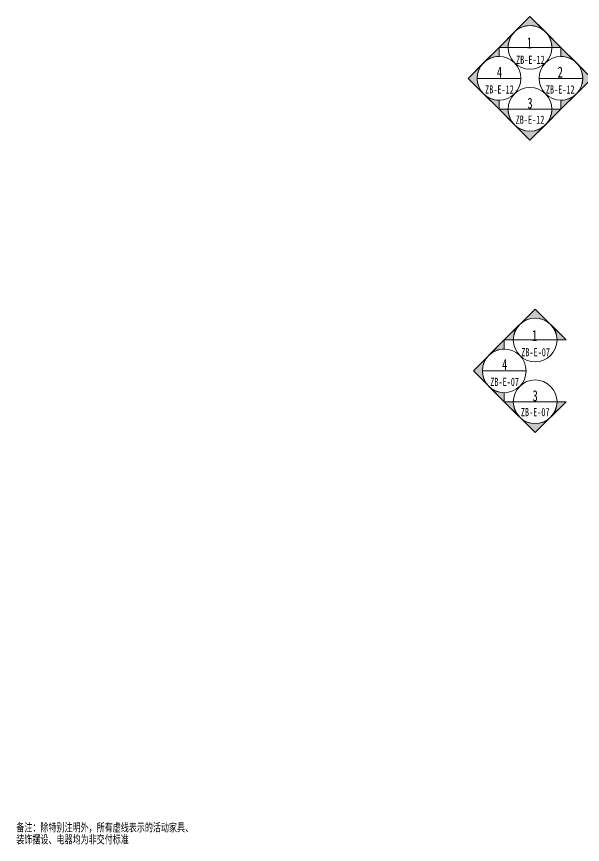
# Model space of a CAD drawing. Header units: millimetres. Extents: x 2160 to 29548, y 1196 to 18324.
# Drawn here: x 2160 to 7337, y 1356 to 8935 of the extents above; entities that cross this region are included whole.
import ezdxf

# ---------------------------------------------------------------- set-up
doc = ezdxf.new("R2010")
doc.units = ezdxf.units.MM
doc.layers.add('G-ANNO-SYMB-1', color=7, linetype='Continuous', lineweight=5, true_color=0x008000)
doc.layers.add('G-ANNO-SYMB-2', color=7, linetype='Continuous', lineweight=5, true_color=0xc0c0c0)
doc.layers.add('G-ANNO-TEXT', color=7, linetype='Continuous', lineweight=5)
doc.styles.add('华文细黑', font='', dxfattribs={"width": 0.7, "height": 75})
doc.styles.add('华文细黑_1', font='', dxfattribs={"width": 0.7, "height": 100})
doc.styles.add('黑体', font='', dxfattribs={"width": 0.7, "height": 75})
doc.styles.get('华文细黑').set_extended_font_data('STXihei')
doc.styles.get('华文细黑_1').set_extended_font_data('STXihei')
doc.styles.get('黑体').set_extended_font_data('SimHei')

# ---------------------------------------------------------------- blocks, each defined once
blk = doc.blocks.new('立面 - 立面标记符号8mm 上-319156-02平面布置及立面索引')
at = {"layer": 'G-ANNO-SYMB-2'}
h = blk.add_hatch(color=256, dxfattribs=at)
edge = h.paths.add_edge_path(flags=0)
edge.add_line((-2.83, 8.49), (0, 11.31))
edge.add_line((0, 11.31), (2.83, 8.49))
edge.add_arc((0, 5.66), 4, 45, 135)
h = blk.add_hatch(color=256, dxfattribs=at)
edge = h.paths.add_edge_path(flags=0)
edge.add_line((5.66, 5.66), (4, 5.66))
edge.add_arc((0, 5.66), 4, 0, 45)
edge.add_line((2.83, 8.49), (5.66, 5.66))
edge = h.paths.add_edge_path(flags=0)
edge.add_line((-5.66, 5.66), (-2.83, 8.49))
edge.add_arc((0, 5.66), 4, 135, 180)
edge.add_line((-4, 5.66), (-5.66, 5.66))
at = {"layer": 'G-ANNO-SYMB-1'}
for p, q in [((0, 11.31), (-5.66, 5.66)), ((0, 11.31), (-2.83, 8.49)), ((0, 11.31), (5.66, 5.66)), ((2.83, 8.49), (0, 11.31)), ((-2.83, 8.49), (-5.66, 5.66)), ((5.66, 5.66), (2.83, 8.49)), ((-4, 5.66), (-5.66, 5.66)), ((-5.66, 5.66), (-4, 5.66)), ((-4, 5.66), (4, 5.66)), ((4, 5.66), (5.66, 5.66)), ((4, 5.66), (5.66, 5.66))]:
    blk.add_line(p, q, dxfattribs=at)
blk.add_circle((0, 5.66), 4, dxfattribs=at)
for start, end in [(45, 135), (135, 180), (0, 45)]:
    blk.add_arc((0, 5.66), 4, start, end, dxfattribs=at)
blk = doc.blocks.new('立面 - 立面标记符号 右 -319154-02平面布置及立面索引')
at = {"layer": 'G-ANNO-SYMB-2'}
h = blk.add_hatch(color=256, dxfattribs=at)
edge = h.paths.add_edge_path(flags=0)
edge.add_line((-2.83, 8.49), (0, 11.31))
edge.add_line((0, 11.31), (2.83, 8.49))
edge.add_arc((0, 5.66), 4, 45, 135)
h = blk.add_hatch(color=256, dxfattribs=at)
edge = h.paths.add_edge_path(flags=0)
edge.add_line((5.66, 5.66), (4, 5.66))
edge.add_arc((0, 5.66), 4, 0, 45)
edge.add_line((2.83, 8.49), (5.66, 5.66))
edge = h.paths.add_edge_path(flags=0)
edge.add_line((-5.66, 5.66), (-2.83, 8.49))
edge.add_arc((0, 5.66), 4, 135, 180)
edge.add_line((-4, 5.66), (-5.66, 5.66))
at = {"layer": 'G-ANNO-SYMB-1'}
for p, q in [((0, 11.31), (-5.66, 5.66)), ((0, 11.31), (-2.83, 8.49)), ((0, 11.31), (5.66, 5.66)), ((2.83, 8.49), (0, 11.31)), ((0, 9.66), (0, 1.66)), ((-2.83, 8.49), (-5.66, 5.66)), ((5.66, 5.66), (2.83, 8.49)), ((-4, 5.66), (-5.66, 5.66)), ((-5.66, 5.66), (-4, 5.66)), ((4, 5.66), (5.66, 5.66)), ((4, 5.66), (5.66, 5.66))]:
    blk.add_line(p, q, dxfattribs=at)
blk.add_circle((0, 5.66), 4, dxfattribs=at)
for start, end in [(45, 135), (135, 180), (0, 45)]:
    blk.add_arc((0, 5.66), 4, start, end, dxfattribs=at)
blk = doc.blocks.new('立面 - 立面标记符号-319155-02平面布置及立面索引')
at = {"layer": 'G-ANNO-SYMB-2'}
h = blk.add_hatch(color=256, dxfattribs=at)
edge = h.paths.add_edge_path(flags=0)
edge.add_line((-2.83, 8.49), (0, 11.31))
edge.add_line((0, 11.31), (2.83, 8.49))
edge.add_arc((0, 5.66), 4, 45, 135)
h = blk.add_hatch(color=256, dxfattribs=at)
edge = h.paths.add_edge_path(flags=0)
edge.add_line((5.66, 5.66), (4, 5.66))
edge.add_arc((0, 5.66), 4, 0, 45)
edge.add_line((2.83, 8.49), (5.66, 5.66))
edge = h.paths.add_edge_path(flags=0)
edge.add_line((-5.66, 5.66), (-2.83, 8.49))
edge.add_arc((0, 5.66), 4, 135, 180)
edge.add_line((-4, 5.66), (-5.66, 5.66))
at = {"layer": 'G-ANNO-SYMB-1'}
for p, q in [((0, 11.31), (-5.66, 5.66)), ((0, 11.31), (-2.83, 8.49)), ((0, 11.31), (5.66, 5.66)), ((2.83, 8.49), (0, 11.31)), ((-2.83, 8.49), (-5.66, 5.66)), ((5.66, 5.66), (2.83, 8.49)), ((-4, 5.66), (-5.66, 5.66)), ((-5.66, 5.66), (-4, 5.66)), ((-4, 5.66), (4, 5.66)), ((4, 5.66), (5.66, 5.66)), ((4, 5.66), (5.66, 5.66))]:
    blk.add_line(p, q, dxfattribs=at)
blk.add_circle((0, 5.66), 4, dxfattribs=at)
for start, end in [(45, 135), (135, 180), (0, 45)]:
    blk.add_arc((0, 5.66), 4, start, end, dxfattribs=at)

msp = doc.modelspace()

# ---------------------------------------------------------------- block references
at = {"layer": 'G-ANNO-SYMB-1', "xscale": 49.99999999999998, "yscale": 49.99999999999998, "zscale": 49.99999999999998}
for p in [(6857.1, 8368.9), (6904.5, 5691)]:
    msp.add_blockref('立面 - 立面标记符号8mm 上-319156-02平面布置及立面索引', p, dxfattribs=at)
for p, rotation in [((6857.1, 8368.9), 89.99999999999955), ((6904.5, 5691), 89.99999999999939)]:
    msp.add_blockref('立面 - 立面标记符号 右 -319154-02平面布置及立面索引', p, dxfattribs=dict(at, rotation=rotation))
at = {"layer": 'G-ANNO-SYMB-1', "extrusion": (0, 0, -1), "xscale": 49.99999999999998, "yscale": 49.99999999999998, "zscale": 49.99999999999998}
for name, p, rotation in [('立面 - 立面标记符号 右 -319154-02平面布置及立面索引', (-6857.1, 8368.9), 90.00000000000031), ('立面 - 立面标记符号-319155-02平面布置及立面索引', (-6857.1, 8368.9), 180), ('立面 - 立面标记符号-319155-02平面布置及立面索引', (-6904.5, 5691), 180)]:
    msp.add_blockref(name, p, dxfattribs=dict(at, rotation=rotation))

# ---------------------------------------------------------------- texts
at = {"layer": 'G-ANNO-SYMB-2', "attachment_point": 5, "line_spacing_factor": 0.901651}
for s, insert, char_height, width, style in [('\\pt437.5,875,1312.5,1750,2187.5,2625,3062.5,3500,3937.5,4375,4812.5,5250,5687.5,6125,6562.5,7000,7437.5,7875,8312.5,8750,9187.5,9625,10062.5,10500,10937.5,11375,11812.5,12250,12687.5,13125,13562.5,14000;1', (6852.4, 8693.3), 100, 57.75, '华文细黑_1'), ('\\pt437.49975,875.00025,1312.5,1749.99975,2187.50025,2625,3062.49975,3500.00025,3937.5,4374.99975,4812.50025,5250,5687.49975,6125.00025,6562.5,6999.99975,7437.50025,7875,8312.49975,8750.00025,9187.5,9624.99975,10062.50025,10500,10937.49975,11375.00025,11812.5,12249.99975,12687.50025,13125,13562.49975,14000.00025;ZB-E-12', (6861.3, 8539.1), 75, 252.35, '华文细黑'), ('\\pt437.5,875,1312.5,1750,2187.5,2625,3062.5,3500,3937.5,4375,4812.5,5250,5687.5,6125,6562.5,7000,7437.5,7875,8312.5,8750,9187.5,9625,10062.5,10500,10937.5,11375,11812.5,12250,12687.5,13125,13562.5,14000;4', (6578, 8426.3), 100, 57.75, '华文细黑_1'), ('\\pt437.5,875,1312.5,1750,2187.5,2625,3062.5,3500,3937.5,4375,4812.5,5250,5687.5,6125,6562.5,7000,7437.5,7875,8312.5,8750,9187.5,9625,10062.5,10500,10937.5,11375,11812.5,12250,12687.5,13125,13562.5,14000;2', (7134, 8426.3), 100, 57.75, '华文细黑_1'), ('\\pt437.49975,875.00025,1312.5,1749.99975,2187.50025,2625,3062.49975,3500.00025,3937.5,4374.99975,4812.50025,5250,5687.49975,6125.00025,6562.5,6999.99975,7437.50025,7875,8312.49975,8750.00025,9187.5,9624.99975,10062.50025,10500,10937.49975,11375.00025,11812.5,12249.99975,12687.50025,13125,13562.49975,14000.00025;ZB-E-12', (6578, 8267.7), 75, 252.35, '华文细黑'), ('\\pt437.49975,875.00025,1312.5,1749.99975,2187.50025,2625,3062.49975,3500.00025,3937.5,4374.99975,4812.50025,5250,5687.49975,6125.00025,6562.5,6999.99975,7437.50025,7875,8312.49975,8750.00025,9187.5,9624.99975,10062.50025,10500,10937.49975,11375.00025,11812.5,12249.99975,12687.50025,13125,13562.49975,14000.00025;ZB-E-12', (7134, 8267.7), 75, 252.35, '华文细黑'), ('\\pt437.5,875,1312.5,1750,2187.5,2625,3062.5,3500,3937.5,4375,4812.5,5250,5687.5,6125,6562.5,7000,7437.5,7875,8312.5,8750,9187.5,9625,10062.5,10500,10937.5,11375,11812.5,12250,12687.5,13125,13562.5,14000;3', (6857.4, 8140.6), 100, 57.75, '华文细黑_1'), ('\\pt437.49975,875.00025,1312.5,1749.99975,2187.50025,2625,3062.49975,3500.00025,3937.5,4374.99975,4812.50025,5250,5687.49975,6125.00025,6562.5,6999.99975,7437.50025,7875,8312.49975,8750.00025,9187.5,9624.99975,10062.50025,10500,10937.49975,11375.00025,11812.5,12249.99975,12687.50025,13125,13562.49975,14000.00025;ZB-E-12', (6857.4, 7990.8), 75, 252.35, '华文细黑'), ('\\pt437.5,875,1312.5,1750,2187.5,2625,3062.5,3500,3937.5,4375,4812.5,5250,5687.5,6125,6562.5,7000,7437.5,7875,8312.5,8750,9187.5,9625,10062.5,10500,10937.5,11375,11812.5,12250,12687.5,13125,13562.5,14000;1', (6899.8, 6015.3), 100, 57.75, '华文细黑_1'), ('\\pt437.49975,875.00025,1312.5,1749.99975,2187.50025,2625,3062.49975,3500.00025,3937.5,4374.99975,4812.50025,5250,5687.49975,6125.00025,6562.5,6999.99975,7437.50025,7875,8312.49975,8750.00025,9187.5,9624.99975,10062.50025,10500,10937.49975,11375.00025,11812.5,12249.99975,12687.50025,13125,13562.49975,14000.00025;ZB-E-07', (6908.7, 5861.1), 75, 252.35, '华文细黑'), ('\\pt437.5,875,1312.5,1750,2187.5,2625,3062.5,3500,3937.5,4375,4812.5,5250,5687.5,6125,6562.5,7000,7437.5,7875,8312.5,8750,9187.5,9625,10062.5,10500,10937.5,11375,11812.5,12250,12687.5,13125,13562.5,14000;4', (6625.5, 5748.3), 100, 57.75, '华文细黑_1'), ('\\pt437.49975,875.00025,1312.5,1749.99975,2187.50025,2625,3062.49975,3500.00025,3937.5,4374.99975,4812.50025,5250,5687.49975,6125.00025,6562.5,6999.99975,7437.50025,7875,8312.49975,8750.00025,9187.5,9624.99975,10062.50025,10500,10937.49975,11375.00025,11812.5,12249.99975,12687.50025,13125,13562.49975,14000.00025;ZB-E-07', (6625.5, 5589.7), 75, 252.35, '华文细黑'), ('\\pt437.5,875,1312.5,1750,2187.5,2625,3062.5,3500,3937.5,4375,4812.5,5250,5687.5,6125,6562.5,7000,7437.5,7875,8312.5,8750,9187.5,9625,10062.5,10500,10937.5,11375,11812.5,12250,12687.5,13125,13562.5,14000;3', (6904.8, 5462.6), 100, 57.75, '华文细黑_1'), ('\\pt437.49975,875.00025,1312.5,1749.99975,2187.50025,2625,3062.49975,3500.00025,3937.5,4374.99975,4812.50025,5250,5687.49975,6125.00025,6562.5,6999.99975,7437.50025,7875,8312.49975,8750.00025,9187.5,9624.99975,10062.50025,10500,10937.49975,11375.00025,11812.5,12249.99975,12687.50025,13125,13562.49975,14000.00025;ZB-E-07', (6904.8, 5312.8), 75, 252.35, '华文细黑')]:
    msp.add_mtext(s, dxfattribs=dict(at, insert=insert, char_height=char_height, width=width, style=style))
at = {"layer": 'G-ANNO-TEXT', "insert": (2157.9, 1548.4), "char_height": 75, "width": 1750.178, "attachment_point": 1, "line_spacing_factor": 0.872751, "style": '黑体'}
msp.add_mtext('\\pt140.00025,279.99975,420,560.00025,699.99975,840,980.00025,1119.99975,1260,1400.00025,1539.99975,1680,1820.00025,1959.99975,2100,2240.00025,2379.99975,2520,2660.00025,2799.99975,2940,3080.00025,3219.99975,3360,3500.00025,3639.99975,3780,3920.00025,4059.99975,4200,4340.00025,4479.99975;备注：除特别注明外，所有虚线表示的活动家具、^J装饰摆设、电器均为非交付标准', dxfattribs=at)

doc.saveas('drawing.dxf')
